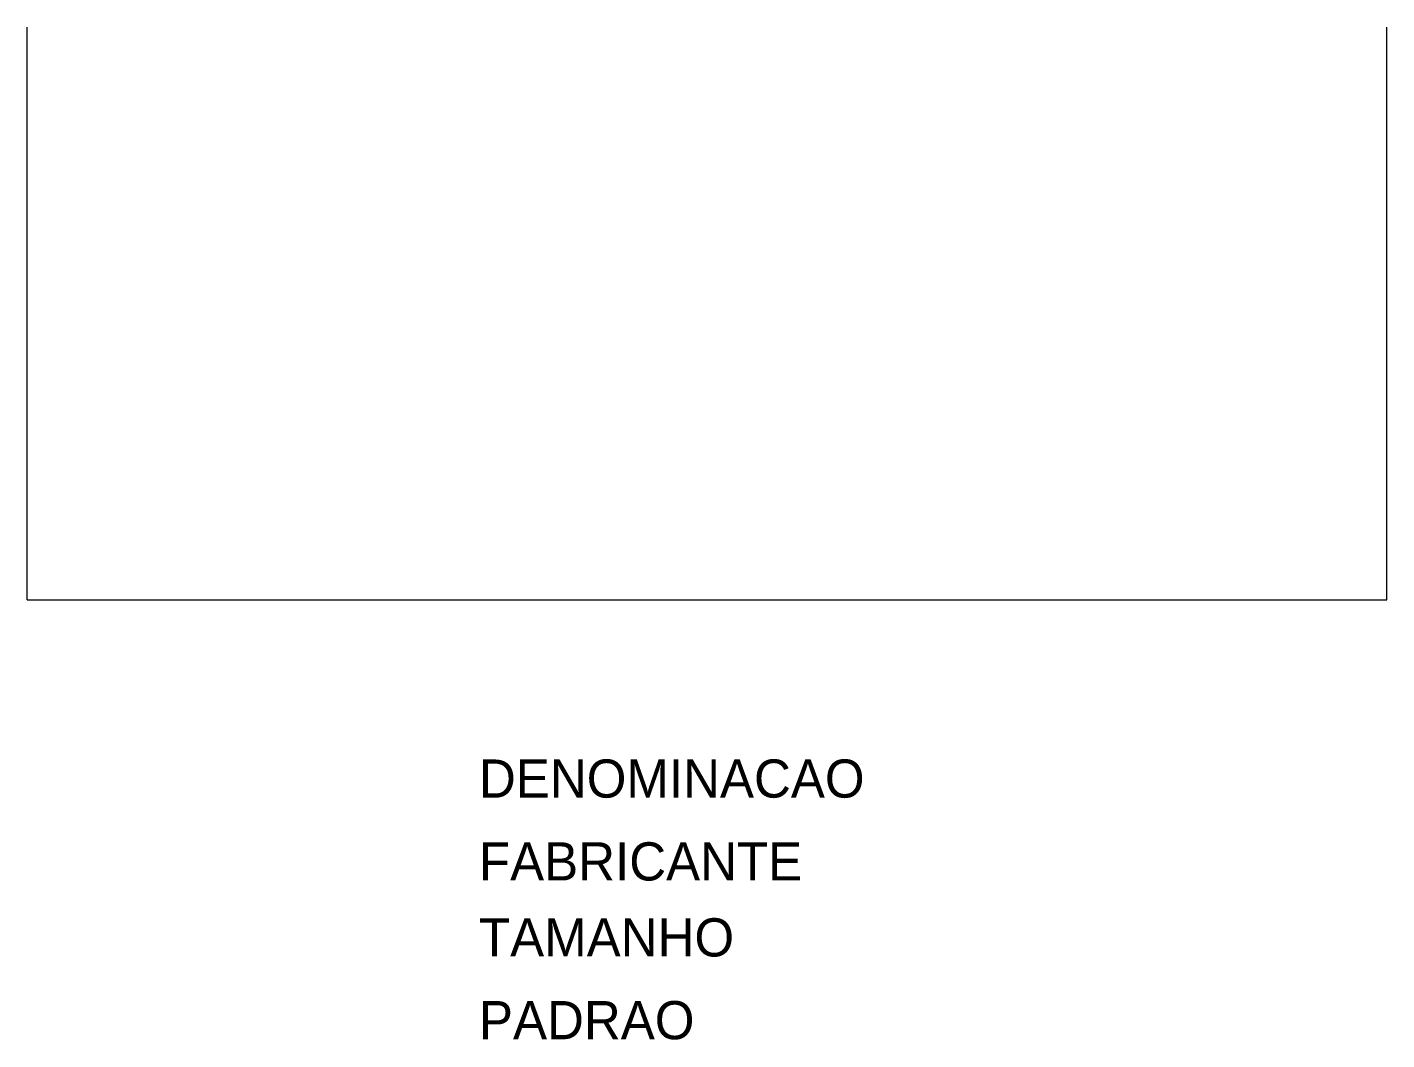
# Model space of a CAD drawing. Extents: x 32 to 210, y 48 to 180.
import ezdxf

# ---------------------------------------------------------------- set-up
doc = ezdxf.new("R2010")
doc.units = 0
doc.layers.add('TUPY', color=3, linetype='CONTINUOUS')

msp = doc.modelspace()

# ---------------------------------------------------------------- linework, layer by layer
at = {"layer": 'TUPY', "color": 0}
for p, q in [((32.17, 105.45), (32.17, 180.45)), ((210.3, 105.45), (210.3, 180.45)), ((32.17, 105.45), (210.3, 105.45))]:
    msp.add_line(p, q, dxfattribs=at)

# ---------------------------------------------------------------- texts
at = {"layer": 'TUPY', "color": 0, "flags": 1}
for tag, p, s in [('DENOMINACAO', (91.36, 79.55), 'RESERVATORIO ABERTO'), ('FABRICANTE', (91.36, 68.7), ''), ('TAMANHO', (91.36, 58.75), ''), ('PADRAO', (91.36, 47.91), '')]:
    msp.add_attdef(tag, p, s, height=5, dxfattribs=at)

doc.saveas('drawing.dxf')
